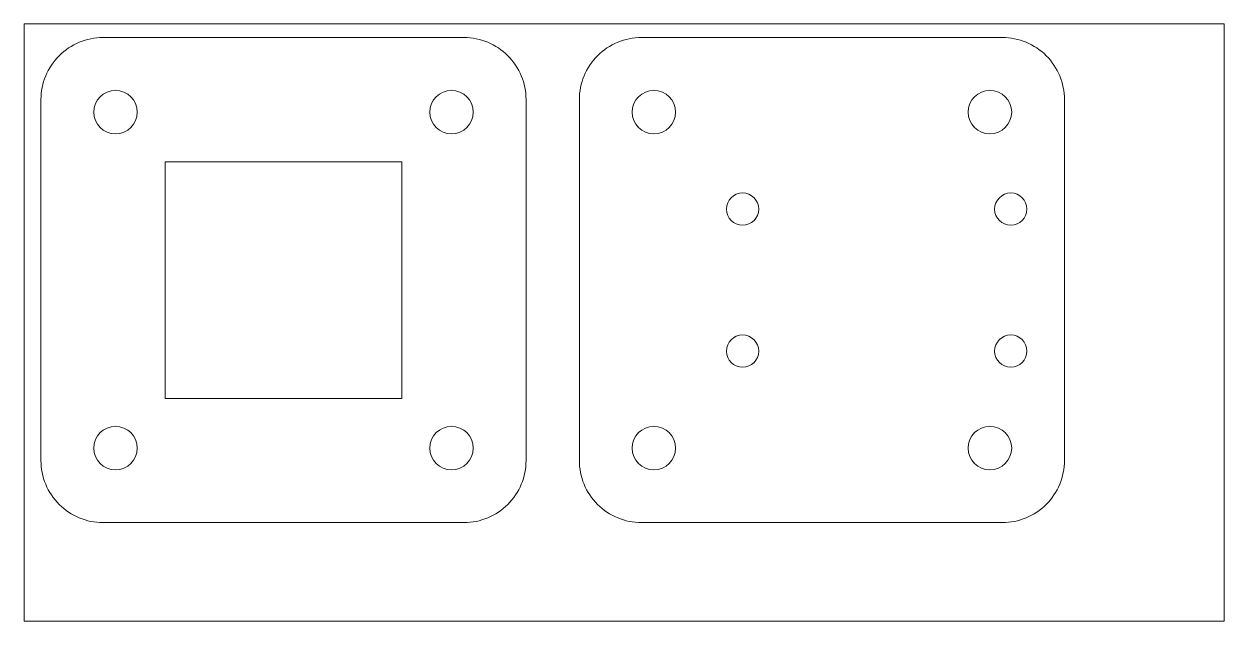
# Paper-space layout 'Black Acrylic' of a CAD drawing. Header units: millimetres. Extents: x -0.1 to 96.5, y 159.4 to 207.5.
# The model-space entities are those that its viewports show. They can reach past a viewport. Long polylines and large blocks are cut down to what shows.
import ezdxf

# ---------------------------------------------------------------- set-up
doc = ezdxf.new("R2010")
doc.units = ezdxf.units.MM
doc.layers.add('Cuts', color=7, linetype='Continuous', lineweight=0)
doc.layers.add('Viewports', color=7, linetype='Continuous', lineweight=0, plot=False)

msp = doc.modelspace()

# ---------------------------------------------------------------- linework, layer by layer
at = {"layer": 'Cuts'}
for points in [[(-5, 89.278), (24.05, 89.278, 0.414214), (29.05, 94.278), (29.05, 123.328, 0.414214), (24.05, 128.328), (-5, 128.328, 0.414214), (-10, 123.328), (-10, 94.278, 0.414214)], [(38.341, 89.278), (67.391, 89.278, 0.414214), (72.391, 94.278), (72.391, 123.328, 0.414214), (67.391, 128.328), (38.341, 128.328, 0.414214), (33.341, 123.328), (33.341, 94.278, 0.414214)]]:
    msp.add_lwpolyline(points, format="xyb", close=True, dxfattribs=at)
msp.add_lwpolyline([(0, 99.278), (19.05, 99.278), (19.05, 118.328), (0, 118.328)], close=True, dxfattribs=at)
for centre, radius in [((-4, 122.328), 1.753), ((23.05, 122.328), 1.753), ((39.341, 122.328), 1.753), ((66.391, 122.328), 1.753), ((46.483, 114.518), 1.3), ((68.073, 114.518), 1.3), ((46.483, 103.083), 1.3), ((68.073, 103.088), 1.3), ((-4, 95.278), 1.753), ((23.05, 95.278), 1.753), ((39.341, 95.278), 1.753), ((66.391, 95.278), 1.753)]:
    msp.add_circle(centre, radius, dxfattribs=at)

psp = doc.layouts.new('Black Acrylic')

# ---------------------------------------------------------------- viewports
at = {"layer": 'Viewports'}
psp.add_viewport(center=(48.241, 183.425), size=(96.603, 48.06567), view_center_point=(36.936, 105.387), view_height=48.06567, dxfattribs=at)

doc.saveas('drawing.dxf')
